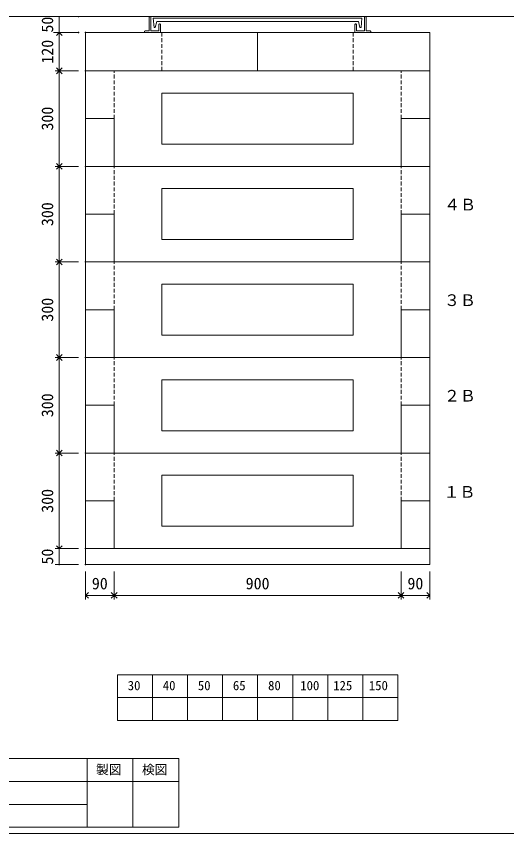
# Model space of a CAD drawing. Units: millimetres, scale not verified. Extents: x -4890 to 18490, y -2304 to 2303.
# Drawn here: x 308 to 1846, y -1972 to 594 of the extents above; entities that cross this region are included whole.
import ezdxf
from ezdxf.enums import TextEntityAlignment as Align

# ---------------------------------------------------------------- set-up
doc = ezdxf.new("R2010")
doc.units = ezdxf.units.MM
doc.header["$LTSCALE"] = 10
doc.header["$PDMODE"] = 32
doc.header["$PDSIZE"] = 2
doc.linetypes.add('DASHED1', pattern=[1.8, 1.2, -0.6])
doc.linetypes.add('USER2', pattern=[50.8, 31.75, -6.35, 6.35, -6.35])
for name, color, linetype, lineweight in [('0-1_Defpoints', 7, 'USER2', 5), ('0-2_waku', 7, 'Continuous', 18), ('0-3_gaikei', 7, 'Continuous', 18), ('0-4_kakure', 7, 'DASHED1', 5), ('0-5_sunpou', 7, 'Continuous', 5), ('0-8_uchigawa', 6, 'Continuous', 18), ('0-A_futa', 3, 'Continuous', 18), ('0-B_GL', 4, 'Continuous', 18), ('0-D_文字１', 7, 'Continuous', 18)]:
    doc.layers.add(name, color=color, linetype=linetype, lineweight=lineweight)
doc.styles.add('ＭＳ ゴシック', font='')
doc.styles.get('ＭＳ ゴシック').set_extended_font_data('MS Gothic')

# ---------------------------------------------------------------- blocks, each defined once
blk = doc.blocks.new('_Open90')
at = {"layer": '0-5_sunpou'}
blk.add_line((0, 0), (-1, 0), dxfattribs=at)
blk.add_lwpolyline([(-0.5, 0.5), (0, 0), (-0.5, -0.5)], dxfattribs=at)
blk = doc.blocks.new('D52')
at = {"layer": '0-1_Defpoints'}
for p in [(1972.32, 2744.36), (1889.96, 2624.36), (1972.32, 2624.36)]:
    blk.add_point(p, dxfattribs=at)
at = {"layer": '0-5_sunpou'}
for p, q in [((1950.32, 2744.36), (1876.96, 2744.36)), ((1889.96, 2726.36), (1889.96, 2642.36)), ((1950.32, 2624.36), (1876.96, 2624.36))]:
    blk.add_line(p, q, dxfattribs=at)
at = {"layer": '0-5_sunpou', "xscale": 18, "yscale": 18}
for p, rotation in [((1889.96, 2744.36), 90), ((1889.96, 2624.36), 270)]:
    blk.add_blockref('_Open90', p, dxfattribs=dict(at, rotation=rotation))
at = {"layer": '0-5_sunpou', "style": 'ＭＳ ゴシック'}
blk.add_text('120', height=36.66, rotation=90, dxfattribs=at).set_placement((1881.96, 2646.86), align=Align.BOTTOM_LEFT)
blk = doc.blocks.new('D44')
at = {"layer": '0-1_Defpoints'}
for p in [(1972.32, 2744.36), (1889.96, 2624.36), (1972.32, 2624.36)]:
    blk.add_point(p, dxfattribs=at)
at = {"layer": '0-5_sunpou'}
for p, q in [((1950.32, 2744.36), (1876.96, 2744.36)), ((1889.96, 2726.36), (1889.96, 2642.36)), ((1950.32, 2624.36), (1876.96, 2624.36))]:
    blk.add_line(p, q, dxfattribs=at)
at = {"layer": '0-5_sunpou', "xscale": 18, "yscale": 18}
for p, rotation in [((1889.96, 2744.36), 90), ((1889.96, 2624.36), 270)]:
    blk.add_blockref('_Open90', p, dxfattribs=dict(at, rotation=rotation))
at = {"layer": '0-5_sunpou', "style": 'ＭＳ ゴシック'}
blk.add_text('120', height=36.66, rotation=90, dxfattribs=at).set_placement((1881.96, 2646.86), align=Align.BOTTOM_LEFT)
blk = doc.blocks.new('D45')
at = {"layer": '0-1_Defpoints'}
for p in [(1972.32, 2324.36), (1889.96, 2024.36), (1972.32, 2024.36)]:
    blk.add_point(p, dxfattribs=at)
at = {"layer": '0-5_sunpou'}
for p, q in [((1950.32, 2324.36), (1876.96, 2324.36)), ((1889.96, 2306.36), (1889.96, 2042.36)), ((1950.32, 2024.36), (1876.96, 2024.36))]:
    blk.add_line(p, q, dxfattribs=at)
at = {"layer": '0-5_sunpou', "xscale": 18, "yscale": 18}
for p, rotation in [((1889.96, 2324.36), 90), ((1889.96, 2024.36), 270)]:
    blk.add_blockref('_Open90', p, dxfattribs=dict(at, rotation=rotation))
at = {"layer": '0-5_sunpou', "style": 'ＭＳ ゴシック'}
blk.add_text('300', height=36.66, rotation=90, dxfattribs=at).set_placement((1881.96, 2136.86), align=Align.BOTTOM_LEFT)
blk = doc.blocks.new('D46')
at = {"layer": '0-1_Defpoints'}
for p in [(1972.32, 2024.36), (1889.96, 1724.36), (1972.32, 1724.36)]:
    blk.add_point(p, dxfattribs=at)
at = {"layer": '0-5_sunpou'}
for p, q in [((1950.32, 2024.36), (1876.96, 2024.36)), ((1889.96, 2006.36), (1889.96, 1742.36)), ((1950.32, 1724.36), (1876.96, 1724.36))]:
    blk.add_line(p, q, dxfattribs=at)
at = {"layer": '0-5_sunpou', "xscale": 18, "yscale": 18}
for p, rotation in [((1889.96, 2024.36), 90), ((1889.96, 1724.36), 270)]:
    blk.add_blockref('_Open90', p, dxfattribs=dict(at, rotation=rotation))
at = {"layer": '0-5_sunpou', "style": 'ＭＳ ゴシック'}
blk.add_text('300', height=36.66, rotation=90, dxfattribs=at).set_placement((1881.96, 1836.86), align=Align.BOTTOM_LEFT)
blk = doc.blocks.new('D47')
at = {"layer": '0-1_Defpoints'}
for p in [(1972.32, 1424.36), (1889.96, 1124.36), (1972.32, 1124.36)]:
    blk.add_point(p, dxfattribs=at)
at = {"layer": '0-5_sunpou'}
for p, q in [((1950.32, 1424.36), (1876.96, 1424.36)), ((1889.96, 1406.36), (1889.96, 1142.36)), ((1950.32, 1124.36), (1876.96, 1124.36))]:
    blk.add_line(p, q, dxfattribs=at)
at = {"layer": '0-5_sunpou', "xscale": 18, "yscale": 18}
for p, rotation in [((1889.96, 1424.36), 90), ((1889.96, 1124.36), 270)]:
    blk.add_blockref('_Open90', p, dxfattribs=dict(at, rotation=rotation))
at = {"layer": '0-5_sunpou', "style": 'ＭＳ ゴシック'}
blk.add_text('300', height=36.66, rotation=90, dxfattribs=at).set_placement((1881.96, 1236.86), align=Align.BOTTOM_LEFT)
blk = doc.blocks.new('D65')
at = {"layer": '0-1_Defpoints'}
for p in [(1950.32, 2794.36), (1889.96, 2744.36), (1950.32, 2744.36)]:
    blk.add_point(p, dxfattribs=at)
at = {"layer": '0-5_sunpou'}
for p, q in [((1928.32, 2794.36), (1876.96, 2794.36)), ((1889.96, 2794.36), (1889.96, 2744.36)), ((1928.32, 2744.36), (1876.96, 2744.36))]:
    blk.add_line(p, q, dxfattribs=at)
at = {"layer": '0-5_sunpou', "style": 'ＭＳ ゴシック'}
blk.add_text('50', height=36.66, rotation=90, dxfattribs=at).set_placement((1881.96, 2744.36), align=Align.BOTTOM_LEFT)
blk = doc.blocks.new('D73')
at = {"layer": '0-1_Defpoints'}
for p in [(1972.32, 2624.36), (1889.96, 2324.36), (1972.32, 2324.36)]:
    blk.add_point(p, dxfattribs=at)
at = {"layer": '0-5_sunpou'}
for p, q in [((1950.32, 2624.36), (1876.96, 2624.36)), ((1889.96, 2606.36), (1889.96, 2342.36)), ((1950.32, 2324.36), (1876.96, 2324.36))]:
    blk.add_line(p, q, dxfattribs=at)
at = {"layer": '0-5_sunpou', "xscale": 18, "yscale": 18}
for p, rotation in [((1889.96, 2624.36), 90), ((1889.96, 2324.36), 270)]:
    blk.add_blockref('_Open90', p, dxfattribs=dict(at, rotation=rotation))
at = {"layer": '0-5_sunpou', "style": 'ＭＳ ゴシック'}
blk.add_text('300', height=36.66, rotation=90, dxfattribs=at).set_placement((1881.96, 2436.86), align=Align.BOTTOM_LEFT)
blk = doc.blocks.new('D60')
at = {"layer": '0-1_Defpoints'}
for p in [(1972.32, 1724.36), (1889.96, 1424.36), (1972.32, 1424.36)]:
    blk.add_point(p, dxfattribs=at)
at = {"layer": '0-5_sunpou'}
for p, q in [((1950.32, 1724.36), (1876.96, 1724.36)), ((1889.96, 1706.36), (1889.96, 1442.36)), ((1950.32, 1424.36), (1876.96, 1424.36))]:
    blk.add_line(p, q, dxfattribs=at)
at = {"layer": '0-5_sunpou', "xscale": 18, "yscale": 18}
for p, rotation in [((1889.96, 1724.36), 90), ((1889.96, 1424.36), 270)]:
    blk.add_blockref('_Open90', p, dxfattribs=dict(at, rotation=rotation))
at = {"layer": '0-5_sunpou', "style": 'ＭＳ ゴシック'}
blk.add_text('300', height=36.66, rotation=90, dxfattribs=at).set_placement((1881.96, 1536.86), align=Align.BOTTOM_LEFT)
blk = doc.blocks.new('D75')
at = {"layer": '0-1_Defpoints'}
for p in [(1972.32, 1124.36), (1889.96, 1074.36), (1972.32, 1074.36)]:
    blk.add_point(p, dxfattribs=at)
at = {"layer": '0-5_sunpou'}
for p, q in [((1950.32, 1124.36), (1876.96, 1124.36)), ((1889.96, 1124.36), (1889.96, 1074.36)), ((1950.32, 1074.36), (1876.96, 1074.36))]:
    blk.add_line(p, q, dxfattribs=at)
at = {"layer": '0-5_sunpou', "style": 'ＭＳ ゴシック'}
blk.add_text('50', height=36.66, rotation=90, dxfattribs=at).set_placement((1881.96, 1074.36), align=Align.BOTTOM_LEFT)

msp = doc.modelspace()

# ---------------------------------------------------------------- linework, layer by layer
at = {"layer": '0-2_waku'}
for p, q in [((625, -1472.65), (625, -1616.65)), ((625, -1472.65), (625, -1616.65)), ((625, -1472.65), (625, -1616.65)), ((625, -1472.65), (625, -1616.65)), ((625, -1472.65), (1505, -1472.65)), ((735, -1472.65), (735, -1616.65)), ((845, -1472.65), (845, -1616.65)), ((845, -1472.65), (845, -1616.65)), ((955, -1472.65), (955, -1616.65)), ((1065, -1472.65), (1065, -1616.65)), ((1175, -1472.65), (1175, -1616.65)), ((1285, -1472.65), (1285, -1616.65)), ((1395, -1472.65), (1395, -1616.65)), ((1505, -1472.65), (1505, -1616.65)), ((625, -1544.65), (1505, -1544.65)), ((625, -1616.65), (1505, -1616.65)), ((-1210, -1735.65), (818, -1735.65)), ((530, -1735.65), (530, -1951.65)), ((530, -1735.65), (530, -1951.65)), ((674, -1735.65), (674, -1951.65)), ((818, -1735.65), (818, -1951.65)), ((-1210, -1807.65), (818, -1807.65)), ((-1210, -1879.65), (530, -1879.65)), ((-1230, -1971.65), (4890, -1971.65)), ((-1230, -1971.65), (4890, -1971.65)), ((-1210, -1951.65), (818, -1951.65))]:
    msp.add_line(p, q, dxfattribs=at)
at = {"layer": '0-3_gaikei'}
for p, q in [((525, 543.35), (1605, 543.35)), ((525, 423.35), (525, 543.35)), ((1065, 543.35), (1065, 423.35)), ((1605, 423.35), (1605, 543.35)), ((615, 423.35), (525, 423.35)), ((1605, 423.35), (525, 423.35)), ((1605, 423.35), (525, 423.35)), ((1605, 423.35), (525, 423.35)), ((525, 423.35), (525, 273.35)), ((525, 423.35), (525, 273.35)), ((525, 423.35), (525, 273.35)), ((615, 423.35), (1515, 423.35)), ((1515, 423.35), (1605, 423.35)), ((1605, 423.35), (1605, 273.35)), ((1605, 423.35), (1605, 273.35)), ((1605, 423.35), (1605, 273.35)), ((615, 273.35), (525, 273.35)), ((615, 273.35), (525, 273.35)), ((615, 273.35), (525, 273.35)), ((525, 273.35), (525, 123.35)), ((615, 273.35), (615, 123.35)), ((615, 273.35), (615, 123.35)), ((615, 273.35), (615, 123.35)), ((1605, 273.35), (1515, 273.35)), ((1605, 273.35), (1515, 273.35)), ((1515, 273.35), (1515, 123.35)), ((1515, 273.35), (1515, 123.35)), ((1605, 273.35), (1605, 123.35)), ((525, 123.35), (525, -26.65)), ((525, 123.35), (525, -26.65)), ((525, 123.35), (525, -26.65)), ((1605, 123.35), (525, 123.35)), ((1605, 123.35), (525, 123.35)), ((1605, 123.35), (525, 123.35)), ((1605, 123.35), (525, 123.35)), ((1605, 123.35), (525, 123.35)), ((1605, 123.35), (525, 123.35)), ((1515, 123.35), (615, 123.35)), ((1515, 123.35), (615, 123.35)), ((1515, 123.35), (615, 123.35)), ((1455, 123.35), (675, 123.35)), ((1605, 123.35), (1605, -26.65)), ((1605, 123.35), (1605, -26.65)), ((1605, 123.35), (1605, -26.65)), ((615, -26.65), (525, -26.65)), ((615, -26.65), (525, -26.65)), ((615, -26.65), (525, -26.65)), ((525, -26.65), (525, -176.65)), ((615, -26.65), (615, -176.65)), ((615, -26.65), (615, -176.65)), ((615, -26.65), (615, -176.65)), ((1605, -26.65), (1515, -26.65)), ((1605, -26.65), (1515, -26.65)), ((1515, -26.65), (1515, -176.65)), ((1515, -26.65), (1515, -176.65)), ((1605, -26.65), (1605, -176.65)), ((1605, -176.65), (525, -176.65)), ((1605, -176.65), (525, -176.65)), ((525, -176.65), (525, -326.65)), ((525, -176.65), (525, -326.65)), ((1605, -176.65), (525, -176.65)), ((1605, -176.65), (525, -176.65)), ((1605, -176.65), (525, -176.65)), ((1515, -176.65), (615, -176.65)), ((1515, -176.65), (615, -176.65)), ((1515, -176.65), (615, -176.65)), ((1455, -176.65), (675, -176.65)), ((1605, -176.65), (1605, -326.65)), ((1605, -176.65), (1605, -326.65)), ((615, -326.65), (525, -326.65)), ((615, -326.65), (525, -326.65)), ((615, -326.65), (525, -326.65)), ((525, -326.65), (525, -476.65)), ((615, -326.65), (615, -476.65)), ((615, -326.65), (615, -476.65)), ((615, -326.65), (615, -476.65)), ((1605, -326.65), (1515, -326.65)), ((1605, -326.65), (1515, -326.65)), ((1515, -326.65), (1515, -476.65)), ((1515, -326.65), (1515, -476.65)), ((1515, -326.65), (1515, -476.65)), ((1605, -326.65), (1605, -476.65)), ((1605, -476.65), (525, -476.65)), ((1605, -476.65), (525, -476.65)), ((1605, -476.65), (525, -476.65)), ((525, -476.65), (525, -626.65)), ((525, -476.65), (525, -626.65)), ((525, -476.65), (525, -626.65)), ((1515, -476.65), (615, -476.65)), ((1515, -476.65), (615, -476.65)), ((1515, -476.65), (615, -476.65)), ((1455, -476.65), (675, -476.65)), ((1605, -476.65), (1605, -626.65)), ((1605, -476.65), (1605, -626.65)), ((615, -626.65), (525, -626.65)), ((615, -626.65), (525, -626.65)), ((615, -626.65), (525, -626.65)), ((525, -626.65), (525, -776.65)), ((615, -626.65), (615, -776.65)), ((615, -626.65), (615, -776.65)), ((615, -626.65), (615, -776.65)), ((1605, -626.65), (1515, -626.65)), ((1605, -626.65), (1515, -626.65)), ((1515, -626.65), (1515, -776.65)), ((1515, -626.65), (1515, -776.65)), ((1515, -626.65), (1515, -776.65)), ((1605, -626.65), (1605, -776.65)), ((525, -776.65), (525, -926.65)), ((525, -776.65), (525, -926.65)), ((525, -776.65), (525, -926.65)), ((1605, -776.65), (525, -776.65)), ((1605, -776.65), (525, -776.65)), ((1605, -776.65), (525, -776.65)), ((1515, -776.65), (615, -776.65)), ((1515, -776.65), (615, -776.65)), ((1515, -776.65), (615, -776.65)), ((1455, -776.65), (675, -776.65)), ((1605, -776.65), (1605, -926.65)), ((1605, -776.65), (1605, -926.65)), ((1605, -776.65), (1605, -926.65)), ((615, -926.65), (525, -926.65)), ((615, -926.65), (525, -926.65)), ((615, -926.65), (525, -926.65)), ((525, -926.65), (525, -1076.65)), ((615, -926.65), (615, -1076.65)), ((615, -926.65), (615, -1076.65)), ((615, -926.65), (615, -1076.65)), ((1515, -926.65), (1515, -1076.65)), ((1515, -926.65), (1515, -1076.65)), ((1515, -926.65), (1515, -1076.65)), ((1605, -926.65), (1515, -926.65)), ((1605, -926.65), (1515, -926.65)), ((1605, -926.65), (1515, -926.65)), ((1605, -926.65), (1605, -1076.65)), ((1605, -1076.65), (525, -1076.65)), ((1605, -1076.65), (525, -1076.65)), ((1605, -1076.65), (525, -1076.65)), ((1605, -1076.65), (525, -1076.65)), ((1605, -1076.65), (525, -1076.65)), ((1605, -1076.65), (525, -1076.65)), ((1605, -1076.65), (525, -1076.65)), ((1605, -1076.65), (525, -1076.65)), ((1605, -1076.65), (525, -1076.65)), ((1605, -1076.65), (525, -1076.65)), ((525, -1126.65), (525, -1076.65)), ((1515, -1076.65), (615, -1076.65)), ((1515, -1076.65), (615, -1076.65)), ((1515, -1076.65), (615, -1076.65)), ((1455, -1076.65), (675, -1076.65)), ((1455, -1076.65), (675, -1076.65)), ((1605, -1126.65), (1605, -1076.65)), ((1605, -1126.65), (525, -1126.65)), ((1605, -1126.65), (525, -1126.65)), ((1605, -1126.65), (525, -1126.65))]:
    msp.add_line(p, q, dxfattribs=at)
for points in [[(1605, 273.35), (1515, 273.35), (1515, 123.35)], [(1605, -26.65), (1515, -26.65), (1515, -176.65)], [(1605, -176.65), (525, -176.65), (525, -326.65)], [(1605, -176.65), (1605, -326.65), (1515, -326.65)], [(1605, -476.65), (1605, -626.65), (1515, -626.65)]]:
    msp.add_lwpolyline(points, dxfattribs=at)
at = {"layer": '0-4_kakure'}
for p, q in [((765, 423.35), (765, 543.35)), ((1365, 423.35), (1365, 543.35)), ((615, 273.35), (615, 423.35)), ((1515, 273.35), (1515, 423.35)), ((615, -26.65), (615, 123.35)), ((1515, -26.65), (1515, 123.35)), ((615, -326.65), (615, -176.65)), ((1515, -326.65), (1515, -176.65)), ((615, -626.65), (615, -476.65)), ((1515, -626.65), (1515, -476.65)), ((615, -926.65), (615, -776.65)), ((1515, -926.65), (1515, -776.65))]:
    msp.add_line(p, q, dxfattribs=at)
at = {"layer": '0-5_sunpou'}
for p, q in [((503, 593.35), (425.14, 593.35)), ((503, 543.35), (425.14, 543.35)), ((525, -1148.65), (525, -1236.57)), ((615, -1148.65), (615, -1236.57)), ((615, -1148.65), (615, -1236.57)), ((1515, -1148.65), (1515, -1236.57)), ((1515, -1148.65), (1515, -1236.57)), ((1605, -1148.65), (1605, -1236.57)), ((543, -1223.57), (597, -1223.57)), ((633, -1223.57), (1497, -1223.57)), ((1533, -1223.57), (1587, -1223.57))]:
    msp.add_line(p, q, dxfattribs=at)
at = {"layer": '0-8_uchigawa'}
for p, q in [((765, 353.35), (765, 193.35)), ((1365, 353.35), (765, 353.35)), ((1365, 353.35), (1365, 193.35)), ((1365, 353.35), (1365, 193.35)), ((1365, 353.35), (1365, 193.35)), ((1365, 193.35), (765, 193.35)), ((765, 53.35), (765, -106.65)), ((1365, 53.35), (765, 53.35)), ((1365, 53.35), (1365, -106.65)), ((1365, 53.35), (1365, -106.65)), ((1365, 53.35), (1365, -106.65)), ((1365, -106.65), (765, -106.65)), ((1365, -246.65), (765, -246.65)), ((765, -246.65), (765, -406.65)), ((1365, -246.65), (1365, -406.65)), ((1365, -406.65), (765, -406.65)), ((1365, -546.65), (765, -546.65)), ((765, -546.65), (765, -706.65)), ((1365, -546.65), (1365, -706.65)), ((1365, -706.65), (765, -706.65)), ((1365, -846.65), (765, -846.65)), ((765, -846.65), (765, -1006.65)), ((1365, -846.65), (1365, -1006.65)), ((1365, -1006.65), (765, -1006.65))]:
    msp.add_line(p, q, dxfattribs=at)
at = {"layer": '0-A_futa'}
for p, q in [((725, 591.35), (725, 548.35)), ((727, 593.35), (730, 593.35)), ((730, 593.35), (730, 548.35)), ((1400, 593.35), (1400, 548.35)), ((1400, 593.35), (1403, 593.35)), ((1405, 591.35), (1405, 548.35)), ((737.81, 588.85), (1392.14, 588.85)), ((737.81, 588.85), (740.3, 558.85)), ((748.33, 577.85), (744.01, 558.85)), ((748.33, 577.85), (1381.67, 577.85)), ((755, 568.35), (755, 548.35)), ((757, 570.35), (758, 570.35)), ((760, 568.35), (760, 543.35)), ((1370, 568.35), (1370, 543.35)), ((1373, 570.35), (1372, 570.35)), ((1375, 568.35), (1375, 548.35)), ((1381.67, 577.85), (1385.99, 558.85)), ((1392.14, 588.85), (1389.89, 558.85)), ((710, 546.35), (710, 545.35)), ((712, 548.35), (725, 548.35)), ((760, 543.35), (712, 543.35)), ((730, 548.35), (755, 548.35)), ((740.3, 558.85), (744.01, 558.85)), ((1370, 543.35), (1418, 543.35)), ((1400, 548.35), (1375, 548.35)), ((1389.89, 558.85), (1385.99, 558.85)), ((1418, 548.35), (1405, 548.35)), ((1420, 546.35), (1420, 545.35))]:
    msp.add_line(p, q, dxfattribs=at)
for centre, start, end in [((727, 591.35), 90, 180), ((1403, 591.35), 0, 90), ((757, 568.35), 90, 180), ((758, 568.35), 0, 90), ((1372, 568.35), 90, 180), ((1373, 568.35), 0, 90), ((712, 546.35), 90, 180), ((712, 545.35), 180, 270), ((1418, 546.35), 0, 90), ((1418, 545.35), 270, 0)]:
    msp.add_arc(centre, 2, start, end, dxfattribs=at)
at = {"layer": '0-B_GL'}
msp.add_line((-1230, 593.35), (4890, 593.35), dxfattribs=at)
msp.add_line((-1230, 593.35), (4890, 593.35), dxfattribs=at)
msp.add_line((-1230, 593.35), (4890, 593.35), dxfattribs=at)
msp.add_line((-1230, 593.35), (4890, 593.35), dxfattribs=at)

# ---------------------------------------------------------------- block references
at = {"layer": '0-5_sunpou'}
for name in ['D65', 'D52', 'D44', 'D73', 'D45', 'D46', 'D60', 'D47', 'D75']:
    msp.add_blockref(name, (-1447.32, -2201.01), dxfattribs=at)
at = {"layer": '0-5_sunpou', "xscale": 18, "yscale": 18, "rotation": 180}
for p in [(525, -1223.57), (615, -1223.57), (1515, -1223.57)]:
    msp.add_blockref('_Open90', p, dxfattribs=at)
at = {"layer": '0-5_sunpou', "xscale": 18, "yscale": 18}
for p in [(615, -1223.57), (1515, -1223.57), (1605, -1223.57)]:
    msp.add_blockref('_Open90', p, dxfattribs=at)

# ---------------------------------------------------------------- texts
at = {"layer": '0-5_sunpou', "style": 'ＭＳ ゴシック'}
for s, p in [('90', (545, -1215.57)), ('900', (1027.5, -1215.57)), ('90', (1535, -1215.57))]:
    msp.add_text(s, height=36.66, dxfattribs=at).set_placement(p, align=Align.BOTTOM_LEFT)
at = {"layer": '0-D_文字１', "style": 'ＭＳ ゴシック'}
for s, height, p in [('４Ｂ', 36.66, (1650.14, -26.06)), ('３Ｂ', 36.66, (1649.63, -326.09)), ('２Ｂ', 36.66, (1649.63, -626.09)), ('１Ｂ', 36.66, (1648.31, -927.96)), ('30', 29.33, (657.46, -1530.09)), ('40', 29.33, (767.46, -1530.09)), ('50', 29.33, (877.46, -1530.09)), ('65', 29.33, (987.46, -1530.09)), ('80', 29.33, (1097.86, -1530.09)), ('100', 29.33, (1198.74, -1530.09)), ('125', 29.33, (1302.13, -1530.09)), ('150', 29.33, (1413.89, -1530.09)), ('製図', 29.33, (558.06, -1793.9)), ('検図', 29.33, (702.06, -1793.9))]:
    msp.add_text(s, height=height, dxfattribs=at).set_placement(p, align=Align.BOTTOM_LEFT)

doc.saveas('drawing.dxf')
